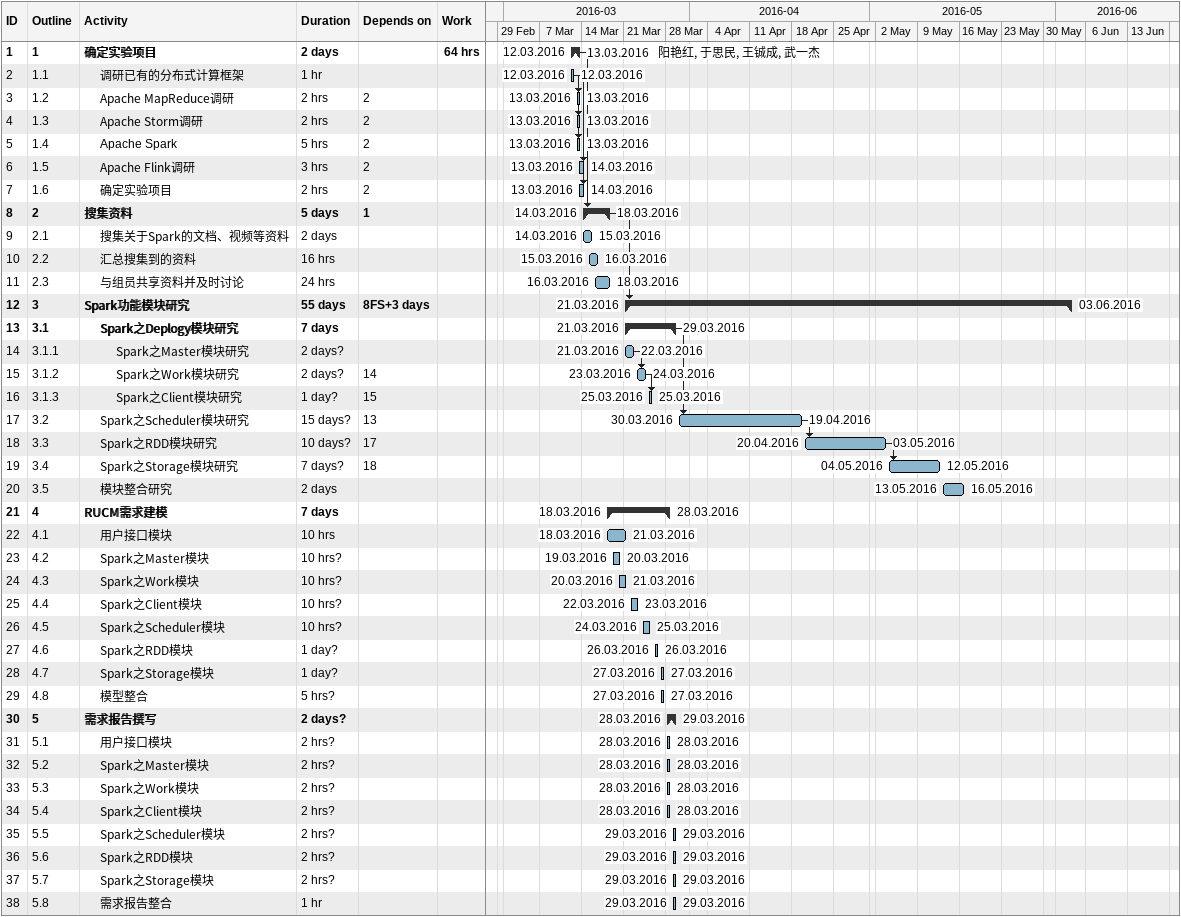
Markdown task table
| ID | WBS | Task | Duration | Start | Finish | Predecessors | Resources | Work (h) |
|---|---|---|---|---|---|---|---|---|
| 1 | 1 | **确定实验项目** | 2d | 2016-03-12 | 2016-03-13 |  | 阳艳红, 于思民, 王铖成, 武一杰 | 64 |
| 2 | 1.1 | 调研已有的分布式计算框架 | 1h | 2016-03-12 | 2016-03-12 |  |  |  |
| 3 | 1.2 | Apache MapReduce调研 | 2h | 2016-03-13 | 2016-03-13 | 2 |  |  |
| 4 | 1.3 | Apache Storm调研 | 2h | 2016-03-13 | 2016-03-13 | 2 |  |  |
| 5 | 1.4 | Apache Spark | 5h | 2016-03-13 | 2016-03-13 | 2 |  |  |
| 6 | 1.5 | Apache Flink调研 | 3h | 2016-03-13 | 2016-03-14 | 2 |  |  |
| 7 | 1.6 | 确定实验项目 | 2h | 2016-03-13 | 2016-03-14 | 2 |  |  |
| 8 | 2 | **搜集资料** | 5d | 2016-03-14 | 2016-03-18 | 1 |  |  |
| 9 | 2.1 | 搜集关于Spark的文档、视频等资料 | 2d | 2016-03-14 | 2016-03-15 |  |  |  |
| 10 | 2.2 | 汇总搜集到的资料 | 16h | 2016-03-15 | 2016-03-16 |  |  |  |
| 11 | 2.3 | 与组员共享资料并及时讨论 | 24h | 2016-03-16 | 2016-03-18 |  |  |  |
| 12 | 3 | **Spark功能模块研究** | 55d | 2016-03-21 | 2016-06-03 | 8FS+3d |  |  |
| 13 | 3.1 | **Spark之Deplogy模块研究** | 7d | 2016-03-21 | 2016-03-29 |  |  |  |
| 14 | 3.1.1 | Spark之Master模块研究 | 2d? | 2016-03-21 | 2016-03-22 |  |  |  |
| 15 | 3.1.2 | Spark之Work模块研究 | 2d? | 2016-03-23 | 2016-03-24 | 14 |  |  |
| 16 | 3.1.3 | Spark之Client模块研究 | 1d? | 2016-03-25 | 2016-03-25 | 15 |  |  |
| 17 | 3.2 | Spark之Scheduler模块研究 | 15d? | 2016-03-30 | 2016-04-19 | 13 |  |  |
| 18 | 3.3 | Spark之RDD模块研究 | 10d? | 2016-04-20 | 2016-05-03 | 17 |  |  |
| 19 | 3.4 | Spark之Storage模块研究 | 7d? | 2016-05-04 | 2016-05-12 | 18 |  |  |
| 20 | 3.5 | 模块整合研究 | 2d | 2016-05-13 | 2016-05-16 |  |  |  |
| 21 | 4 | **RUCM需求建模** | 7d | 2016-03-18 | 2016-03-28 |  |  |  |
| 22 | 4.1 | 用户接口模块 | 10h | 2016-03-18 | 2016-03-21 |  |  |  |
| 23 | 4.2 | Spark之Master模块 | 10h? | 2016-03-19 | 2016-03-20 |  |  |  |
| 24 | 4.3 | Spark之Work模块 | 10h? | 2016-03-20 | 2016-03-21 |  |  |  |
| 25 | 4.4 | Spark之Client模块 | 10h? | 2016-03-22 | 2016-03-23 |  |  |  |
| 26 | 4.5 | Spark之Scheduler模块 | 10h? | 2016-03-24 | 2016-03-25 |  |  |  |
| 27 | 4.6 | Spark之RDD模块 | 1d? | 2016-03-26 | 2016-03-26 |  |  |  |
| 28 | 4.7 | Spark之Storage模块 | 1d? | 2016-03-27 | 2016-03-27 |  |  |  |
| 29 | 4.8 | 模型整合 | 5h? | 2016-03-27 | 2016-03-27 |  |  |  |
| 30 | 5 | **需求报告撰写** | 2d? | 2016-03-28 | 2016-03-29 |  |  |  |
| 31 | 5.1 | 用户接口模块 | 2h? | 2016-03-28 | 2016-03-28 |  |  |  |
| 32 | 5.2 | Spark之Master模块 | 2h? | 2016-03-28 | 2016-03-28 |  |  |  |
| 33 | 5.3 | Spark之Work模块 | 2h? | 2016-03-28 | 2016-03-28 |  |  |  |
| 34 | 5.4 | Spark之Client模块 | 2h? | 2016-03-28 | 2016-03-28 |  |  |  |
| 35 | 5.5 | Spark之Scheduler模块 | 2h? | 2016-03-29 | 2016-03-29 |  |  |  |
| 36 | 5.6 | Spark之RDD模块 | 2h? | 2016-03-29 | 2016-03-29 |  |  |  |
| 37 | 5.7 | Spark之Storage模块 | 2h? | 2016-03-29 | 2016-03-29 |  |  |  |
| 38 | 5.8 | 需求报告整合 | 1h | 2016-03-29 | 2016-03-29 |  |  |  |
